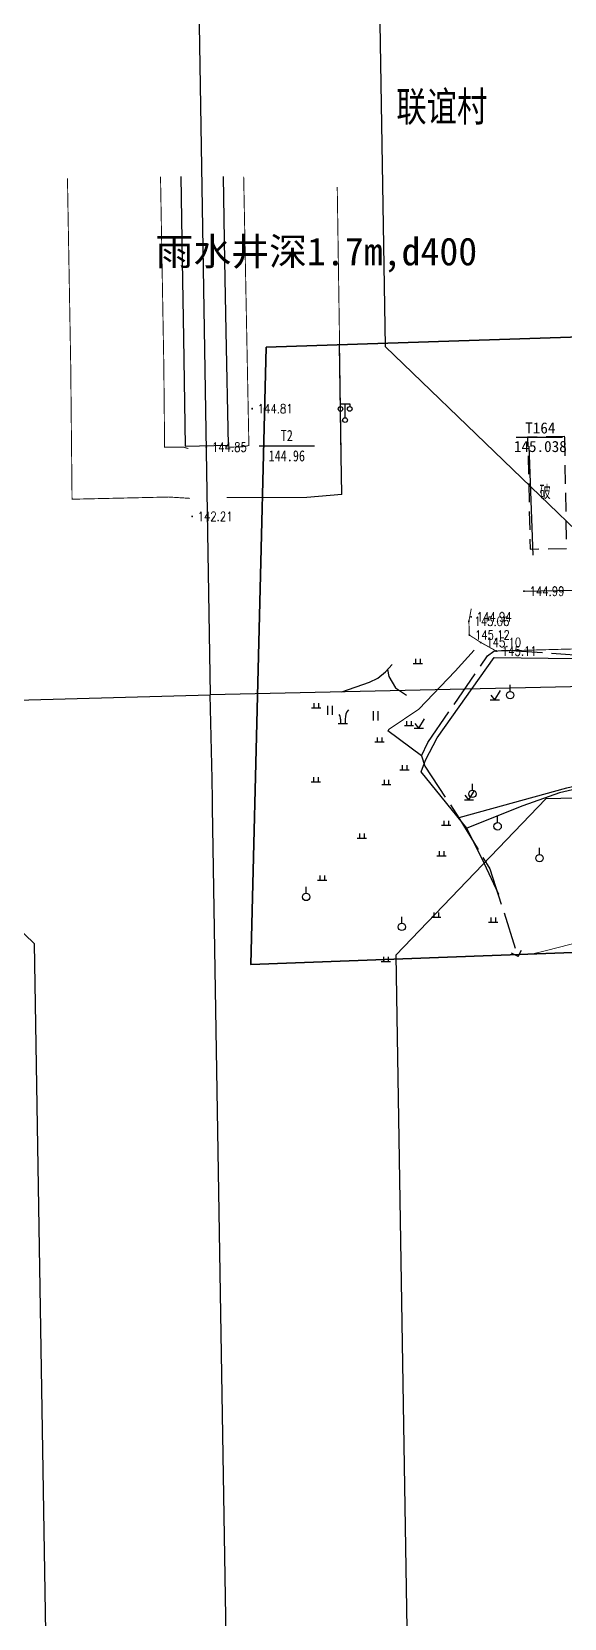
# Model space of a CAD drawing. Extents: x 529262 to 576451, y 2694391 to 2717535.
# Drawn here: x 564370 to 564427.5, y 2709242 to 2709413.1 of the extents above; entities that cross this region are included whole.
import ezdxf
from ezdxf.enums import TextEntityAlignment as Align
from ezdxf.xclip import XClip

# ---------------------------------------------------------------- set-up
doc = ezdxf.new("R2010")
doc.units = 0
doc.header["$XCLIPFRAME"] = 0
for name, pattern in [('ACAD_ISO12W100', [22, 12, -3, 0.5, -3, 0.5, -3]), ('X3', [5, 4, -1]), ('X5', [3, 2, -1])]:
    doc.linetypes.add(name, pattern=pattern)
for name, color, linetype in [('DLDW', 8, 'Continuous'), ('DLSS', 4, 'Continuous'), ('DMTZ', 8, 'Continuous'), ('GCD', 8, 'Continuous'), ('JMD', 8, 'Continuous'), ('KZD', 8, 'Continuous'), ('PP-COM', 7, 'Continuous'), ('RD-中线', 40, 'Continuous'), ('RD-红线', 7, 'Continuous'), ('ZBTZ', 8, 'Continuous'), ('污水管径标注_W10-', 202, 'Continuous')]:
    doc.layers.add(name, color=color, linetype=linetype)
for name, color, linetype, lineweight in [('SXSS', 5, 'Continuous', 0), ('尺寸标注', 7, 'Continuous', 18), ('控制界线1', 30, 'ACAD_ISO12W100', 35)]:
    doc.layers.add(name, color=color, linetype=linetype, lineweight=lineweight)
doc.layers.add('现状管道深度（物探资料）', color=2, linetype='Continuous', plot=False)
doc.styles.add('HZ', font='rs.shx', dxfattribs={"width": 0.8, "bigfont": 'hztxt.shx'})
doc.styles.get("Standard").update_dxf_attribs({"font": '', "height": 2.5, "bigfont": 'smfs.shx'})
doc.styles.add('宋体', font='', dxfattribs={"width": 0.75})
doc.styles.add('等线体', font='simhei.ttf')
doc.styles.get('Standard').set_extended_font_data('FangSong_GB2312')
doc.styles.get('宋体').set_extended_font_data('SimSun')
doc.linetypes.add('10421', pattern='A,2,[150,AAA.SHX,S=0.5,R=0,X=0,Y=0.5],1e-11', length=2)
doc.linetypes.add('1161', pattern='A,0,[149,AAA.SHX,S=0.15,R=0,X=0,Y=0],-1.6', length=1.6)
doc.linetypes.add('444', pattern='A,4.5,[145,AAA.SHX,S=1,R=0,X=0,Y=1],4.5,-0.5,[146,AAA.SHX,S=1,R=0,X=0,Y=0],-0.5', length=10)

# ---------------------------------------------------------------- blocks, each defined once
blk = doc.blocks.new('A$C19FD0107')
at = {"layer": 'RD-中线', "color": 8, "linetype": 'Continuous', "flags": 128}
for points in [[(-6613.74, 15253.22), (-6608.76, 14950.96)], [(-5924.01, 14966.57), (-6250.71, 14958.9), (-6608.76, 14950.96)]]:
    blk.add_lwpolyline(points, dxfattribs=at)
blk.add_lwpolyline([(-7119.69, 14938.66), (-6640.33, 14950.11, 0.000756), (-6638.82, 14950.15), (-6608.76, 14950.96)], format="xyb", dxfattribs=at)
at = {"layer": 'RD-中线', "color": 8, "linetype": 'Continuous'}
blk.add_lwpolyline([(-6644.21, 14081.68), (-6605.53, 14650.05, 0.021107), (-6604.44, 14692.23), (-6608.5, 14938.83, 0.001548), (-6608.56, 14941.93), (-6608.76, 14950.96)], format="xyb", dxfattribs=at)
at = {"layer": 'RD-红线', "color": 8, "linetype": 'Continuous', "flags": 128}
for points in [[(-6591.42, 15082.25), (-6589.88, 14988.53)], [(-6627.76, 14924.17), (-6643.13, 14938.92)], [(-6627.76, 14924.17), (-6624.31, 14714.42)], [(-6588.73, 14922.89), (-6585.33, 14715.91)]]:
    blk.add_lwpolyline(points, dxfattribs=at)
at = {"layer": 'RD-红线', "color": 8, "linetype": 'Continuous'}
blk.add_lwpolyline([(-6589.88, 14988.53), (-6564.33, 14963.95, 0.415887)], format="xyb", dxfattribs=at)
at = {"layer": 'RD-红线', "color": 8}
blk.add_lwpolyline([(-6359.28, 14944.49), (-6572.54, 14939.76)], dxfattribs=at)
blk.add_lwpolyline([(-6572.54, 14939.76), (-6588.73, 14922.89, 0.411798)], format="xyb", dxfattribs=at)
blk = doc.blocks.new('GC200')
at = {"linetype": 'Continuous', "const_width": 0.2, "flags": 128}
blk.add_lwpolyline([(-0.1, 0, 1), (0.1, 0, 1)], format="xyb", close=True, dxfattribs=at)
blk = doc.blocks.new('gc123')
at = {"color": 8}
for p, q in [((-1, 0), (1, 0)), ((0, 0), (-0.8, 1)), ((0, 0), (1.2, 2))]:
    blk.add_line(p, q, dxfattribs=at)
blk = doc.blocks.new('gc125')
at = {"color": 8}
blk.add_line((0, 0.8), (0, 2.2), dxfattribs=at)
blk.add_circle((0, 0), 0.8, dxfattribs=at)
blk = doc.blocks.new('gc119')
at = {"color": 8}
for p, q in [((-1, 0), (1, 0)), ((-0.5, 1), (-0.5, 0)), ((0.5, 1), (0.5, 0))]:
    blk.add_line(p, q, dxfattribs=at)
blk = doc.blocks.new('gc210')
at = {"color": 8}
for p, q in [((-1, 0), (1, 0)), ((-0.5, 1), (-0.5, 0)), ((0.5, 1), (0.5, 0))]:
    blk.add_line(p, q, dxfattribs=at)
for centre, radius, start, end in [((-2.94, 0.81), 2.45, 4.3743, 29.0242), ((3.4, 1.11), 2.91, 139.3312, 182.0887)]:
    blk.add_arc(centre, radius, start, end, dxfattribs=at)
blk = doc.blocks.new('gc121')
at = {"color": 8}
for p, q in [((-0.5, -1), (-0.5, 1)), ((0.5, -1), (0.5, 1))]:
    blk.add_line(p, q, dxfattribs=at)
blk = doc.blocks.new('gc097')
at = {"color": 8}
for p, q in [((-1, 2.9), (-1, 3.5)), ((-1, 3.5), (1, 3.5)), ((0, 0.5), (0, 3.5)), ((1, 3.5), (1, 2.9))]:
    blk.add_line(p, q, dxfattribs=at)
for centre in [(-1, 2.4), (0, 0), (1, 2.4)]:
    blk.add_circle(centre, 0.5, dxfattribs=at)

msp = doc.modelspace()

# ---------------------------------------------------------------- linework, layer by layer
at = {"layer": 'DLSS', "linetype": 'Continuous'}
for q in [(564422.833, 2709314.054), (564421.753, 2709313.717)]:
    msp.add_line((564422.462, 2709313.346), q, dxfattribs=at)
at = {"layer": 'DLSS', "linetype": 'Continuous', "const_width": 0.1, "flags": 128}
for points in [[(564387.046, 2709362.767), (564384.733, 2709362.908), (564376.147, 2709362.713), (564374.314, 2709362.671), (564374.172, 2709377.017), (564373.817, 2709397.287)], [(564386.866, 2709368.131), (564386.387, 2709368.278), (564384.307, 2709368.282), (564384.219, 2709377.155), (564383.863, 2709397.463)], [(564392.841, 2709397.463), (564393.404, 2709368.462), (564392.801, 2709368.332), (564391.473, 2709368.288), (564390.81, 2709368.314)], [(564391.01, 2709362.854), (564399.671, 2709362.877), (564403.424, 2709363.202), (564403.372, 2709367.318), (564402.94, 2709396.347)]]:
    msp.add_lwpolyline(points, dxfattribs=at)
at = {"layer": 'DLSS', "linetype": 'Continuous', "flags": 128}
msp.add_lwpolyline([(564394.858, 2709362.864), (564399.671, 2709362.877), (564403.424, 2709363.202), (564403.372, 2709367.318), (564403.193, 2709379.329)], dxfattribs=at)
at = {"layer": 'DLSS', "linetype": 'Continuous', "const_width": 0.1, "elevation": 24.551, "flags": 128}
msp.add_lwpolyline([(564526.252, 2709332.442), (564524.175, 2709345.64), (564522.955, 2709350.67), (564500.768, 2709349.459), (564484.099, 2709349.093), (564463.731, 2709348.726), (564444.386, 2709347.06), (564442.897, 2709346.912), (564420.108, 2709346.299), (564418.425, 2709347.228), (564417.198, 2709348.03), (564417.151, 2709349.505), (564417.412, 2709350.881)], dxfattribs=at)
at = {"layer": 'DLSS', "linetype": 'X3'}
for points in [[(564412.031, 2709334.98), (564412.724, 2709336.432), (564419.166, 2709345.776), (564419.828, 2709346.303), (564421.097, 2709346.408), (564431.998, 2709345.663), (564433.363, 2709346.696)], [(564412.031, 2709334.98), (564412.399, 2709333.891), (564416.078, 2709328.321), (564419.417, 2709322.818), (564422.439, 2709313.392)]]:
    msp.add_lwpolyline(points, dxfattribs=at)
at = {"layer": 'DMTZ', "linetype": '10421', "flags": 128}
msp.add_lwpolyline([(564424.108, 2709356.654), (564423.644, 2709368.386)], dxfattribs=at)
at = {"layer": 'JMD', "linetype": '444', "flags": 128}
msp.add_lwpolyline([(564386.06, 2709397.463), (564386.193, 2709388.352), (564386.334, 2709380.078), (564386.526, 2709368.379), (564391.195, 2709368.489), (564390.942, 2709380.8), (564390.808, 2709388.393), (564390.656, 2709397.463)], dxfattribs=at)
at = {"layer": 'JMD', "linetype": 'X5', "elevation": 145.367, "flags": 128}
msp.add_lwpolyline([(564427.505, 2709369.45), (564423.496, 2709369.348), (564423.76, 2709357.3), (564427.721, 2709357.37)], close=True, dxfattribs=at)
at = {"layer": 'KZD', "linetype": 'Continuous'}
msp.add_line((564394.499, 2709368.442), (564400.499, 2709368.442), dxfattribs=at)
at = {"layer": 'KZD', "linetype": 'Continuous', "elevation": 145.038, "flags": 128}
msp.add_lwpolyline([(564422.263, 2709369.359), (564427.263, 2709369.359)], dxfattribs=at)
at = {"layer": 'SXSS', "color": 8, "linetype": 'Continuous'}
msp.add_lwpolyline([(564408.384, 2709337.677), (564408.563, 2709337.863), (564411.747, 2709340.039), (564415.666, 2709344.136), (564417.716, 2709346.41)], dxfattribs=at)
at = {"layer": 'SXSS', "color": 8, "linetype": 'Continuous', "flags": 128}
msp.add_lwpolyline([(564473.749, 2709325.091), (564453.076, 2709321.094), (564425.536, 2709314.012), (564424.041, 2709313.643)], dxfattribs=at)
at = {"layer": 'ZBTZ', "linetype": 'Continuous', "elevation": 144.936, "flags": 128}
msp.add_lwpolyline([(564403.423, 2709341.914), (564406.41, 2709342.952), (564407.335, 2709343.377), (564408.135, 2709344.068), (564408.871, 2709344.864)], dxfattribs=at)
at = {"layer": 'ZBTZ', "linetype": 'Continuous', "flags": 128}
for points in [[(564412.47, 2709334.542), (564413.717, 2709336.946), (564419.88, 2709345.618), (564437.374, 2709345.391)], [(564412.031, 2709334.98), (564408.384, 2709337.677)], [(564454.871, 2709337.319), (564454.871, 2709337.319), (564441.953, 2709334.467), (564426.917, 2709331.021), (564422.97, 2709329.615), (564416.919, 2709327.199)], [(564420.376, 2709320.045), (564418.817, 2709323.425), (564416.919, 2709327.199), (564412.007, 2709333.271), (564412.47, 2709334.542)]]:
    msp.add_lwpolyline(points, dxfattribs=at)
at = {"layer": 'ZBTZ', "linetype": '1161', "flags": 128}
msp.add_lwpolyline([(564408.357, 2709344.294), (564408.512, 2709343.551), (564409.228, 2709342.328), (564410.417, 2709341.525)], dxfattribs=at)
at = {"layer": 'ZBTZ', "linetype": 'Continuous'}
msp.add_lwpolyline([(564454.955, 2709337.19), (564427.699, 2709331.512), (564416.078, 2709328.321)], dxfattribs=at)
at = {"layer": '控制界线1', "color": 252, "linetype": 'Continuous', "flags": 128}
msp.add_lwpolyline([(564395.261, 2709379.068), (565147.729, 2709403.763), (565152.04, 2709340.742), (564393.606, 2709312.51)], close=True, dxfattribs=at)
at = {"layer": '污水管径标注_W10-'}
msp.add_lwpolyline([(564423.111, 2709352.749), (564443.107, 2709353.166), (564463.102, 2709353.584), (564483.269, 2709354.005), (564503.094, 2709354.418), (564523.089, 2709354.836), (564543.256, 2709355.257), (564563.081, 2709355.67), (564583.076, 2709356.088), (564603.243, 2709356.509), (564623.067, 2709356.923), (564643.063, 2709357.34), (564663.23, 2709357.761), (564683.054, 2709358.175)], dxfattribs=at)

# ---------------------------------------------------------------- block references
at = {"layer": 'DLDW', "color": 252, "linetype": 'Continuous', "xscale": 0.5, "yscale": 0.5}
msp.add_blockref('gc097', (564403.791, 2709371.207, 144.758), dxfattribs=at)
at = {"layer": 'GCD', "linetype": 'Continuous'}
ref = msp.add_blockref('GC200', (564393.753, 2709372.437, 144.806), dxfattribs=dict(at, xscale=0.5, yscale=0.5, zscale=0.5))
ref.add_attrib('height', '144.81', dxfattribs={"linetype": 'Continuous', "height": 1, "style": 'HZ', "width": 0.8}).set_placement((564394.353, 2709372.437, 144.806), align=Align.MIDDLE_LEFT)
ref = msp.add_blockref('GC200', (564388.807, 2709368.288, 144.847), dxfattribs=dict(at, xscale=0.5, yscale=0.5, zscale=0.5))
ref.add_attrib('height', '144.85', dxfattribs={"linetype": 'Continuous', "height": 1, "style": 'HZ', "width": 0.8}).set_placement((564389.407, 2709368.288, 144.847), align=Align.MIDDLE_LEFT)
ref = msp.add_blockref('GC200', (564387.273, 2709360.816, 142.206), dxfattribs=dict(at, xscale=0.5, yscale=0.5, zscale=0.5))
ref.add_attrib('height', '142.21', dxfattribs={"linetype": 'Continuous', "height": 1, "style": 'HZ', "width": 0.8}).set_placement((564387.873, 2709360.816, 142.206), align=Align.MIDDLE_LEFT)
ref = msp.add_blockref('GC200', (564423.098, 2709352.751, 144.988), dxfattribs=dict(at, xscale=0.5, yscale=0.5, zscale=0.5))
ref.add_attrib('height', '144.99', dxfattribs={"linetype": 'Continuous', "height": 1, "style": 'HZ', "width": 0.8}).set_placement((564423.698, 2709352.751, 144.988), align=Align.MIDDLE_LEFT)
ref = msp.add_blockref('GC200', (564417.151, 2709349.505, 145.059), dxfattribs=dict(at, xscale=0.5, yscale=0.5, zscale=0.5))
ref.add_attrib('height', '145.06', dxfattribs={"linetype": 'Continuous', "height": 1, "style": 'HZ', "width": 0.8}).set_placement((564417.751, 2709349.505, 145.059), align=Align.MIDDLE_LEFT)
ref = msp.add_blockref('GC200', (564417.396, 2709349.983, 144.938), dxfattribs=dict(at, xscale=0.5, yscale=0.5, zscale=0.5))
ref.add_attrib('height', '144.94', dxfattribs={"linetype": 'Continuous', "height": 1, "style": 'HZ', "width": 0.8}).set_placement((564417.996, 2709349.983, 144.938), align=Align.MIDDLE_LEFT)
ref = msp.add_blockref('GC200', (564417.198, 2709348.03, 145.116), dxfattribs=dict(at, xscale=0.5, yscale=0.5, zscale=0.5))
ref.add_attrib('height', '145.12', dxfattribs={"linetype": 'Continuous', "height": 1, "style": 'HZ', "width": 0.8}).set_placement((564417.798, 2709348.03, 145.116), align=Align.MIDDLE_LEFT)
ref = msp.add_blockref('GC200', (564418.425, 2709347.228, 145.099), dxfattribs=dict(at, xscale=0.5, yscale=0.5, zscale=0.5))
ref.add_attrib('height', '145.10', dxfattribs={"linetype": 'Continuous', "height": 1, "style": 'HZ', "width": 0.8}).set_placement((564419.025, 2709347.228, 145.099), align=Align.MIDDLE_LEFT)
ref = msp.add_blockref('GC200', (564420.108, 2709346.299, 145.109), dxfattribs=dict(at, xscale=0.5, yscale=0.5, zscale=0.5))
ref.add_attrib('height', '145.11', dxfattribs={"linetype": 'Continuous', "height": 1, "style": 'HZ', "width": 0.8}).set_placement((564420.708, 2709346.299, 145.109), align=Align.MIDDLE_LEFT)
at = {"layer": 'PP-COM'}
ref = msp.add_blockref('A$C19FD0107', (570997.993, 2694390.603), dxfattribs=at)
XClip(ref).set_block_clipping_path([(-9366.4383134884, 14428.6043910822), (-3328.4480743363, 17452.7484863754)])
at = {"layer": 'ZBTZ', "linetype": 'Continuous', "xscale": 0.5, "yscale": 0.5}
for name, p in [('gc119', (564411.633, 2709344.942)), ('gc123', (564419.949, 2709341.041)), ('gc125', (564421.607, 2709341.542)), ('gc119', (564400.668, 2709340.19)), ('gc121', (564402.181, 2709339.907)), ('gc121', (564407.111, 2709339.305)), ('gc119', (564410.684, 2709338.254)), ('gc123', (564411.753, 2709337.998)), ('gc119', (564407.502, 2709336.492)), ('gc119', (564400.628, 2709332.181)), ('gc119', (564410.19, 2709333.481)), ('gc119', (564408.24, 2709331.901)), ('gc123', (564417.163, 2709330.265)), ('gc125', (564417.547, 2709330.892)), ('gc119', (564414.706, 2709327.505)), ('gc125', (564420.252, 2709327.398)), ('gc119', (564405.581, 2709326.137)), ('gc119', (564414.192, 2709324.222)), ('gc125', (564424.78, 2709323.966)), ('gc125', (564399.585, 2709319.782)), ('gc119', (564401.315, 2709321.591)), ('gc125', (564409.912, 2709316.55)), ('gc119', (564413.611, 2709317.614)), ('gc119', (564419.783, 2709317.052)), ('gc119', (564408.176, 2709312.836))]:
    msp.add_blockref(name, p, dxfattribs=at)
at = {"layer": 'ZBTZ', "linetype": 'Continuous', "xscale": 0.5, "yscale": 0.5, "zscale": 0.5}
msp.add_blockref('gc210', (564403.554, 2709338.468, 145.334), dxfattribs=at)
msp.add_blockref('gc210', (564403.554, 2709338.468, 145.334), dxfattribs=at)

# ---------------------------------------------------------------- texts
at = {"layer": 'JMD', "linetype": 'Continuous', "style": 'HZ', "width": 0.8}
msp.add_text('破', height=1.5, dxfattribs=at).set_placement((564425.38, 2709363.503), align=Align.MIDDLE)
at = {"layer": 'KZD', "linetype": 'Continuous', "style": '等线体'}
for s, p in [('T164', (564424.863, 2709370.359, 145.038)), ('145.038', (564424.863, 2709368.359, 145.038))]:
    msp.add_text(s, height=1.2, dxfattribs=at).set_placement(p, align=Align.MIDDLE_CENTER)
at = {"layer": 'KZD', "linetype": 'Continuous', "style": '宋体', "width": 0.8}
for s, p in [('T2', (564397.499, 2709369.542)), ('144.96', (564397.499, 2709367.342))]:
    msp.add_text(s, height=1.2, dxfattribs=at).set_placement(p, align=Align.MIDDLE)
at = {"layer": '尺寸标注', "color": 252, "insert": (564409.315, 2709406.614, 2761.055), "char_height": 4, "attachment_point": 1, "style": '宋体'}
msp.add_mtext('{\\H0.8x;联谊村 }', dxfattribs=at)
at = {"layer": '现状管道深度（物探资料）', "color": 3}
msp.add_text('雨水井深1.7m,d400', height=3, dxfattribs=at).set_placement((564400.68, 2709389.395), align=Align.MIDDLE_CENTER)

doc.saveas('drawing.dxf')
